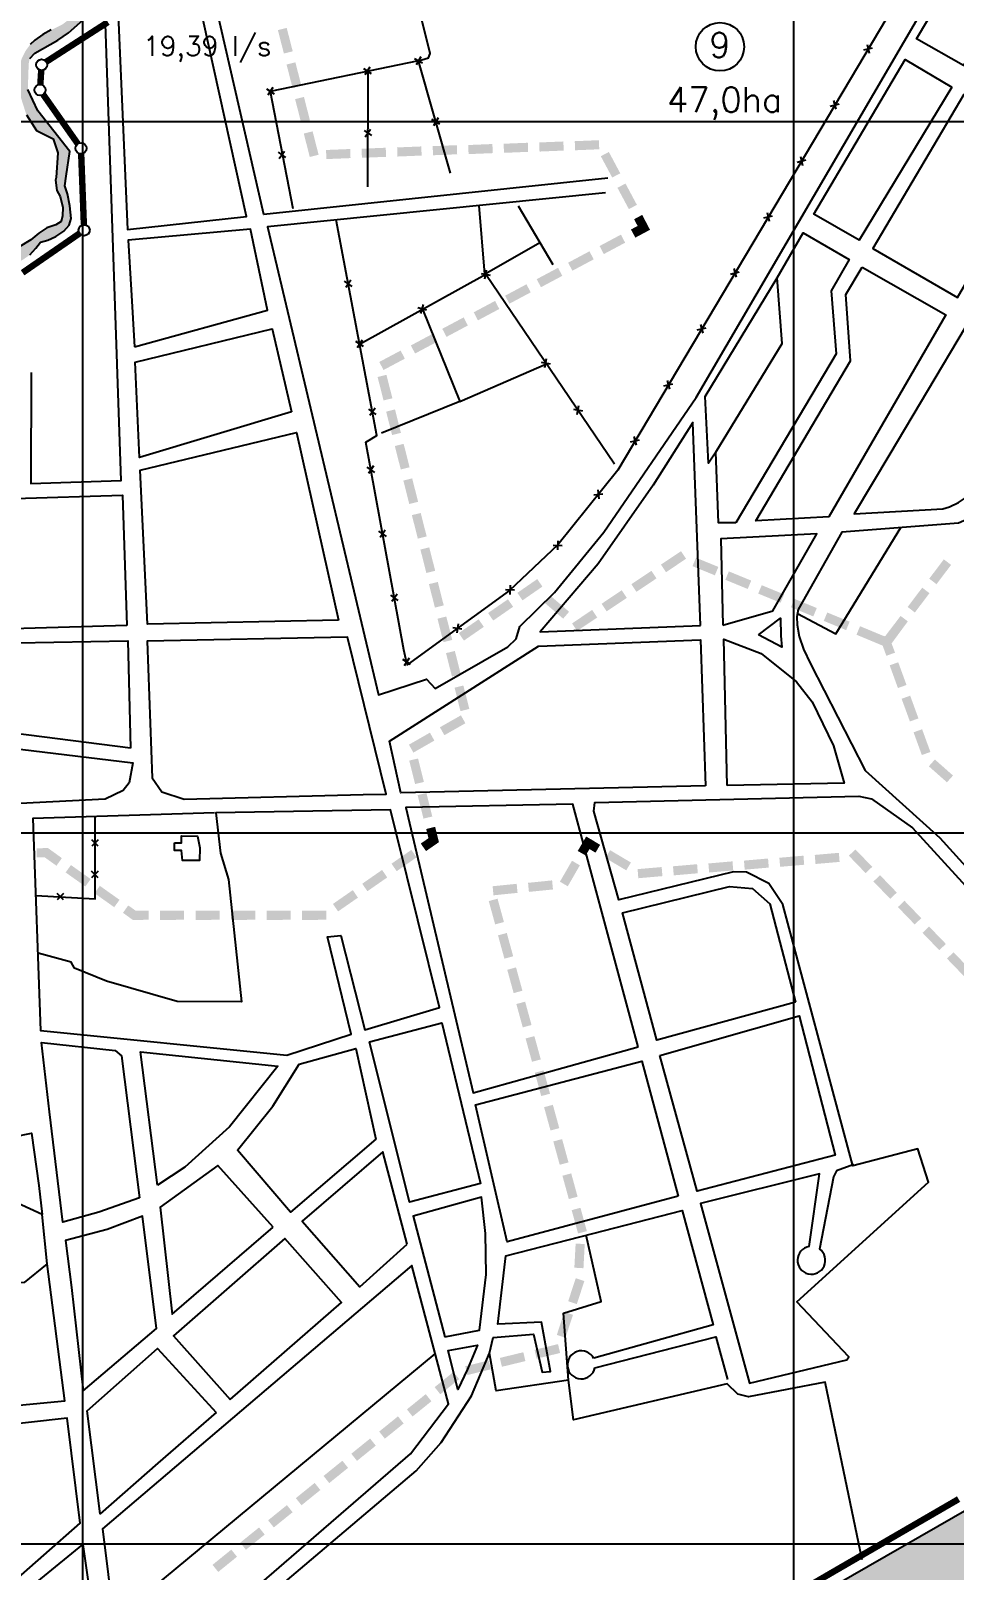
# Model space of a CAD drawing. Extents: x 538220 to 547168, y 7509776 to 7514528.
# Drawn here: x 544964 to 545613, y 7511482 to 7512564 of the extents above; entities that cross this region are included whole.
import ezdxf
from ezdxf.enums import TextEntityAlignment as Align

# ---------------------------------------------------------------- set-up
doc = ezdxf.new("R2010")
doc.units = 0
doc.header["$LTSCALE"] = 50
doc.header["$MEASUREMENT"] = 0
for name, color, linetype in [('ESTACAO', 5, 'CONTINUOUS'), ('HATCH', 4, 'CONTINUOUS'), ('LIMITE', 7, 'CONTINUOUS'), ('LIMITE-BACIA', 3, 'CONTINUOUS'), ('LIMITE-PROJETO', 1, 'CONTINUOUS'), ('MALHA', 9, 'CONTINUOUS'), ('RIO', 4, 'CONTINUOUS'), ('RUA', 7, 'CONTINUOUS'), ('TEXTO', 5, 'CONTINUOUS'), ('TEXTO2', 5, 'CONTINUOUS')]:
    doc.layers.add(name, color=color, linetype=linetype)
doc.styles.get("Standard").update_dxf_attribs({"font": 'ROMANSBR.SHX'})

# ---------------------------------------------------------------- blocks, each defined once
blk = doc.blocks.new('G2')
at = {"layer": 'LIMITE-BACIA'}
blk.add_solid([(-8.5, -3.3), (-8.5, 3.1), (8.5, -3.2), (8.5, 3.2)], dxfattribs=at)
blk = doc.blocks.new('X')
at = {"layer": 'LIMITE'}
for p, q in [((-0.0178, -0.0178), (0.0178, 0.0178)), ((0.0178, -0.0178), (-0.0178, 0.0178))]:
    blk.add_line(p, q, dxfattribs=at)

msp = doc.modelspace()

# ---------------------------------------------------------------- hatches: boundary and pattern name
at = {"layer": 'HATCH'}
msp.add_hatch(color=256, dxfattribs=at).paths.add_polyline_path([(544691.5, 7512361.9), (544704.7, 7512374.4), (544727, 7512396), (544733.4, 7512400.8), (544740.6, 7512404.1), (544750, 7512406.6), (544758.1, 7512407.4), (544767, 7512406.1), (544771.7, 7512404.3), (544776.3, 7512401.3), (544781.4, 7512397.9), (544784.7, 7512393.2), (544790.6, 7512388), (544797.4, 7512383.7), (544805, 7512381.6), (544811.8, 7512381.1), (544820.8, 7512381), (544829.3, 7512382.2), (544834.4, 7512383.9), (544838.7, 7512388.5), (544843, 7512395.7), (544846, 7512402.5), (544849, 7512408), (544851.2, 7512412.6), (544852.1, 7512417.7), (544854.6, 7512421.9), (544858.1, 7512426.1), (544863.6, 7512429.1), (544870.9, 7512430.3), (544877.7, 7512430.2), (544885.3, 7512429.3), (544895.9, 7512428.8), (544904.4, 7512426.6), (544912, 7512425.3), (544919.7, 7512423.5), (544927.3, 7512421.8), (544930.7, 7512419.6), (544932.8, 7512416.2), (544934.9, 7512410.3), (544936.1, 7512404.7), (544938.6, 7512401.7), (544942.9, 7512400.4), (544948.8, 7512400.4), (544954.3, 7512400.8), (544958.2, 7512402.9), (544962.9, 7512406.2), (544967.2, 7512410.9), (544970.6, 7512415.1), (544975.7, 7512416.7), (544981.2, 7512419.2), (544986.8, 7512423), (544990.7, 7512427.2), (544992, 7512431.9), (544991.2, 7512440.8), (544989.6, 7512449.3), (544987.5, 7512454.9), (544988.5, 7512461.5), (544991.1, 7512478.9), (544968.7, 7512507.6), (544961.6, 7512522.5), (544962.2, 7512540.7), (544962.9, 7512544.3), (544966.5, 7512548.1), (544982.6, 7512557.3), (544990.2, 7512562.4), (545000, 7512571.1), (545000, 7512579.9), (544998.6, 7512578.3), (544991.6, 7512572.5), (544985.9, 7512568.3), (544978.1, 7512564.4), (544972.2, 7512561.2), (544966.6, 7512557.2), (544963.2, 7512554.1), (544959.8, 7512549.4), (544957.4, 7512544.5), (544955.8, 7512539.9), (544956.8, 7512516.6), (544960.6, 7512504.7), (544967.8, 7512493.8), (544979.3, 7512487.9), (544982.6, 7512478), (544981.4, 7512460.6), (544981.1, 7512458.7), (544981.9, 7512451.5), (544984.4, 7512447.2), (544986.1, 7512439.6), (544986, 7512433.6), (544985.1, 7512429.8), (544981.3, 7512427.3), (544974.9, 7512425.2), (544969.4, 7512421.5), (544963.8, 7512416.8), (544954.8, 7512411.4), (544949.7, 7512408), (544944.2, 7512407.6), (544940.8, 7512409.4), (544940, 7512411.1), (544940, 7512415.3), (544940, 7512418.7), (544938.8, 7512422.1), (544934.5, 7512424.3), (544929.9, 7512424.7), (544920.5, 7512426.1), (544913.3, 7512429.5), (544903.6, 7512431.3), (544893.4, 7512433.5), (544883.2, 7512435.3), (544873.9, 7512436.2), (544865.8, 7512435.9), (544858.1, 7512433.4), (544851.3, 7512427.9), (544846.6, 7512421.6), (544844, 7512413.9), (544842.6, 7512407.2), (544838.8, 7512401.2), (544830.6, 7512393.7), (544823.8, 7512387.8), (544818.3, 7512386.1), (544812.7, 7512387), (544806.4, 7512388.3), (544800, 7512389.7), (544794.9, 7512392.2), (544789.9, 7512396.1), (544784.4, 7512400.4), (544779.3, 7512404.3), (544773, 7512407.7), (544767, 7512410.3), (544759, 7512411.6), (544751.7, 7512411.7), (544742.8, 7512410.9), (544735.6, 7512409.7), (544725.2, 7512404.8), (544722.9, 7512402.7), (544715.3, 7512395.2), (544706.5, 7512389), (544697, 7512379.6), (544684.2, 7512366.1), (544670.2, 7512350.6), (544657.7, 7512338.6), (544654.6, 7512336.1), (544650.6, 7512333.5), (544647, 7512331.6), (544642.3, 7512329.9), (544636.2, 7512326.8), (544630.6, 7512323), (544626, 7512319.6), (544622, 7512316), (544620.3, 7512313.1), (544620.3, 7512309.4), (544620.5, 7512306), (544622.9, 7512302.6), (544625.8, 7512298.9), (544629, 7512296.7), (544633.6, 7512294.3), (544637.9, 7512292.5), (544641.8, 7512290.1), (544646.1, 7512287.4), (544651.2, 7512283.7), (544659, 7512279), (544665.5, 7512274.8), (544668.6, 7512270.9), (544671.8, 7512265.8), (544674.4, 7512262.1), (544675.6, 7512257), (544675.6, 7512252.9), (544674.6, 7512249.1), (544678.9, 7512244.1), (544679.9, 7512245.5), (544680.9, 7512248.7), (544681.9, 7512254.5), (544681.7, 7512259.1), (544680.5, 7512264.2), (544678.1, 7512268.9), (544674.7, 7512273), (544670.6, 7512277.7), (544665.3, 7512282.1), (544657.1, 7512286.5), (544649.3, 7512291.2), (544643.3, 7512295.2), (544638.4, 7512297.4), (544632.4, 7512299.6), (544627.8, 7512302.1), (544626.3, 7512303.8), (544625.4, 7512307.7), (544626.6, 7512313.3), (544629.4, 7512316.7), (544634.7, 7512321), (544639.9, 7512324.1), (544647.4, 7512327.9), (544657.9, 7512333.2), (544664.5, 7512336.8), (544671.9, 7512341.6), (544679.2, 7512349.6)])
h = msp.add_hatch(color=256, dxfattribs=at)
h.paths.add_polyline_path([(547046.3, 7512040.1), (547033.1, 7512030.7), (547000, 7512014.9), (547000, 7511891.7), (547047, 7511912.5)])
h.paths.add_polyline_path([(547000, 7512000), (546968.7, 7512000), (546959.9, 7511995.8), (546858.7, 7511961.8), (546847.4, 7511959.1), (546838.3, 7511958.6), (546822.2, 7511957.9), (546795.1, 7511966.1), (546767.3, 7511989.7), (546760.5, 7512000), (546623.7, 7512000), (546632, 7511979.3), (546657.4, 7511928.2), (546680, 7511892.4), (546707.3, 7511866.2), (546730.2, 7511854.3), (546769.1, 7511844.6), (546845.5, 7511844), (546896.4, 7511852.6), (546932.8, 7511862.1), (547000, 7511891.7)])
h.paths.add_polyline_path([(546711, 7512114.8), (546666.6, 7512200.4), (546630.3, 7512255.4), (546603.7, 7512283.7), (546562.4, 7512302.1), (546524.3, 7512307.5), (546500, 7512313.3), (546500, 7512174.4), (546504.6, 7512172.8), (546545.1, 7512150.9), (546561.9, 7512134.6), (546580.8, 7512106.9), (546623.7, 7512000), (546760.5, 7512000), (546746.7, 7512020.8)])
h.paths.add_polyline_path([(546500, 7512313.3), (546483.6, 7512317.2), (546426, 7512321.3), (546380.6, 7512312.3), (546326.1, 7512284.9), (546282.6, 7512251.3), (546240.2, 7512193.8), (546234.1, 7512185.5), (546179.5, 7512111.1), (546145.2, 7512045), (546121, 7512009.2), (546116, 7512000), (546233.7, 7512000), (546233.8, 7512000), (546257.7, 7512060.3), (546276.3, 7512096.7), (546314.2, 7512126.3), (546360.4, 7512176.5), (546398.5, 7512194.7), (546429.4, 7512195.7), (546463.5, 7512187.1), (546500, 7512174.4)])
h.paths.add_polyline_path([(546237.8, 7512103.3), (546224.4, 7512077.6), (546219.5, 7512080.2)], flags=16)
h.paths.add_polyline_path([(546203.5, 7511955.9), (546233.7, 7512000), (546116, 7512000), (546085.5, 7511943.7), (546037, 7511882.2), (546000, 7511845), (546000, 7511767.9), (546058.3, 7511767.9), (546074.6, 7511781.7), (546147.6, 7511864.4)])
h.paths.add_polyline_path([(546000, 7511713.1), (546000, 7511845), (545933.7, 7511778.3), (545879.8, 7511739.3), (545878.5, 7511737.8), (545876.4, 7511732.2), (545875, 7511733.9), (545787, 7511635.1), (545755.9, 7511610.9), (545709.7, 7511568.7), (545661.6, 7511533.6), (545625.2, 7511525.9), (545580, 7511500), (545782.6, 7511500), (545833, 7511541.2), (545879.6, 7511585.3), (545924.5, 7511637.6)])
h.paths.add_polyline_path([(545669.9, 7511412.1), (545682.8, 7511425.7), (545745.5, 7511469.8), (545782.6, 7511500), (545580, 7511500), (545500, 7511454.1), (545500, 7511263), (545509.4, 7511271), (545567.6, 7511328.3)])
h.paths.add_polyline_path([(545471.4, 7511238.7), (545500, 7511263), (545500, 7511454.1), (545457.7, 7511429.9), (545390.2, 7511366.5), (545315.3, 7511306.4), (545257.7, 7511284), (545125.1, 7511252.3), (545075.1, 7511232.5), (545000, 7511198), (545000, 7511033.7), (545062, 7511048.1), (545108, 7511066.8), (545187.6, 7511107.8), (545231, 7511134.6), (545313.3, 7511169.7), (545378.5, 7511180), (545392.8, 7511184.7), (545422.4, 7511202.6)])
h.paths.add_polyline_path([(545340.5, 7511267.9), (545338, 7511264.3), (545332, 7511260.3), (545325.7, 7511257), (545315, 7511253.3), (545302.9, 7511249.8), (545294.1, 7511245.5), (545278.7, 7511238.3), (545255.6, 7511227.5), (545236.8, 7511218.5), (545182.7, 7511188.4), (545137.6, 7511173.7), (545107.9, 7511169), (545094.3, 7511168.1), (545072.9, 7511161.7), (545065.7, 7511159.2), (545060.1, 7511158.6), (545056.8, 7511159.3), (545056.9, 7511164.9), (545057.8, 7511168.9), (545060.7, 7511173.6), (545065.7, 7511178), (545078.4, 7511189.2), (545106, 7511201.2), (545174.5, 7511221.9), (545265.4, 7511243.1), (545284.9, 7511249.5), (545302.1, 7511258.3), (545320.8, 7511269.4), (545337.3, 7511274), (545341.5, 7511272.6)], flags=16)
h.paths.add_polyline_path([(545000, 7511198), (544984.3, 7511190.8), (544910.2, 7511150.6), (544864.2, 7511137), (544820.8, 7511118.3), (544695.6, 7511047.2), (544667.5, 7511035.5), (544601.2, 7511017.8), (544571.4, 7511000), (544825.5, 7511000), (544889.9, 7511027.5), (544993.2, 7511032.1), (545000, 7511033.7)])
h.paths.add_polyline_path([(545946, 7511768.7), (546016.9, 7511768.7), (546016.9, 7511789.7), (545946, 7511789.7)], flags=9)
h.paths.add_polyline_path([(546052.6, 7511810.8), (546113.7, 7511871.1), (546083.7, 7511901.5), (546022.6, 7511841.1)], flags=24)
h.paths.add_polyline_path([(545945.8, 7511745.6), (546044.8, 7511745.6), (546044.8, 7511767.6), (545945.8, 7511767.6)], flags=9)
h.paths.add_polyline_path([(545892.4, 7511701.2), (545962.6, 7511701.2), (545962.6, 7511726.1), (545892.4, 7511726.1)], flags=24)
h.paths.add_polyline_path([(545892, 7511726.7), (545926.5, 7511726.7), (545926.5, 7511747.3), (545892, 7511747.3)], flags=24)
h.paths.add_polyline_path([(545824.6, 7511588.4), (545881.3, 7511632.8), (545854.9, 7511666.4), (545798.3, 7511622)], flags=24)
h.paths.add_polyline_path([(545573.9, 7511376.4), (545722.4, 7511487.7), (545691.5, 7511529), (545542.9, 7511417.7)], flags=9)
h.paths.add_polyline_path([(545406.2, 7511246.8), (545471.8, 7511296.9), (545445.9, 7511330.8), (545380.3, 7511280.7)], flags=24)

# ---------------------------------------------------------------- linework, layer by layer
at = {"layer": 'ESTACAO', "const_width": 4.5}
for points in [[(545017.9, 7512569.9), (544974.5, 7512542)], [(544971, 7512536), (544970.4, 7512526)], [(544972.4, 7512519), (544996.7, 7512484.4)], [(544999.1, 7512477.3), (545001, 7512427.5)], [(544998, 7512421.4), (544957.9, 7512393.7)], [(545456.6, 7511439), (545616.1, 7511531.5)]]:
    msp.add_lwpolyline(points, dxfattribs=at)
at = {"layer": 'ESTACAO'}
for centre in [(544971.3, 7512539.9), (544970.2, 7512522.2), (544999, 7512481.2), (545001.2, 7512423.6)]:
    msp.add_circle(centre, 3.89, dxfattribs=at)
at = {"layer": 'LIMITE', "linetype": 'CONTINUOUS'}
for points in [[(545604.5, 7512766.7), (545660.5, 7512732.7), (545376.4, 7512255), (545334.4, 7512202.4), (545300.2, 7512170.4), (545228.4, 7512118.1), (545226.1, 7512128.7), (545199.3, 7512274.7), (545207.1, 7512279.2), (545178.4, 7512430.9)], [(545258.9, 7512463.6), (545236.4, 7512542.6), (545243.4, 7512544.9), (545244.4, 7512547.8), (545226.7, 7512619.5), (545240.1, 7512623.5), (545231.7, 7512654.7)], [(545236.4, 7512542.6), (545132, 7512521.2), (545147.9, 7512438.9)], [(545200.7, 7512454), (545201, 7512535.3)], [(545278.7, 7512441), (545282.8, 7512392.6), (545321.7, 7512414.9)], [(545306.4, 7512440.8), (545330.7, 7512399.5)], [(545194.9, 7512343.6), (545283.6, 7512392.7), (545374.1, 7512259.3)], [(545239.2, 7512368.1), (545265.3, 7512303.2), (545210.4, 7512281)], [(545265.3, 7512303.2), (545326.3, 7512329.7)], [(544967.1, 7511955.9), (545008.9, 7511953.6), (545008.9, 7512011.4)]]:
    msp.add_lwpolyline(points, dxfattribs=at)
at = {"layer": 'LIMITE-BACIA'}
for points in [[(545399.1, 7512423.9), (545393.4, 7512420.9), (545393.6, 7512434.4), (545387.9, 7512431.3)], [(545388.8, 7512418.4), (545385.7, 7512424.1), (545399.1, 7512423.9), (545396.1, 7512429.6)], [(545544.3, 7512139.2), (545546.8, 7512145.2), (545564.5, 7512130.8), (545563.9, 7512138.1)], [(545568.1, 7512131.9), (545565, 7512138.9), (545580.4, 7512148.6), (545575.3, 7512152.4)], [(545560.7, 7512137), (545566.7, 7512139.2), (545565.3, 7512124.4), (545571.4, 7512126.6)], [(545250.7, 7511993.4), (545244.4, 7511991.9), (545248, 7512004.2), (545241.7, 7512002.6)], [(545241.6, 7511987.1), (545237.9, 7511992.4), (545250.7, 7511993.4), (545247, 7511998.7)], [(545354.2, 7511997.3), (545359.8, 7511994.1), (545348.3, 7511987.2), (545353.9, 7511984)], [(545364, 7511991.5), (545360.8, 7511986), (545354.3, 7511997.3), (545351, 7511991.8)], [(544967.8, 7511982.7), (544967.8, 7511989.1), (544984.8, 7511982.7), (544975.8, 7511989.2)], [(544967.9, 7511986.7), (544975.7, 7511989.1), (544981.7, 7511976.8), (544985.5, 7511982.1)], [(545028.5, 7511943.7), (545032.2, 7511948.9), (545035.4, 7511938.7), (545046.1, 7511939)], [(545035.4, 7511938.7), (545029.5, 7511945.2), (545046.5, 7511938.8), (545046.5, 7511945.2)]]:
    msp.add_solid(points, dxfattribs=at)
at = {"layer": 'MALHA'}
for p, q in [((545000, 7514500), (545000, 7511000)), ((545500, 7514500), (545500, 7511000)), ((543000, 7512500), (547000, 7512500)), ((543000, 7512000), (547000, 7512000)), ((543000, 7511500), (547000, 7511500))]:
    msp.add_line(p, q, dxfattribs=at)
at = {"layer": 'RIO', "linetype": 'CONTINUOUS'}
msp.add_line((545625.2, 7511525.9), (545457.7, 7511429.9), dxfattribs=at)
for points in [[(544962.9, 7512544.3), (544966.5, 7512548.1), (544982.6, 7512557.3), (544990.2, 7512562.4), (545000.5, 7512571.6)], [(544978.1, 7512564.4), (544972.2, 7512561.2), (544966.6, 7512557.2), (544963.2, 7512554.1)], [(544962.9, 7512406.2), (544967.2, 7512410.9), (544970.6, 7512415.1), (544975.7, 7512416.7), (544981.2, 7512419.2), (544986.8, 7512423), (544990.7, 7512427.2), (544992, 7512431.9), (544991.2, 7512440.8), (544989.6, 7512449.3), (544987.5, 7512454.9), (544988.5, 7512461.5), (544991.1, 7512478.9), (544968.7, 7512507.6), (544961.6, 7512522.5)], [(544960.6, 7512504.7), (544967.8, 7512493.8), (544979.3, 7512487.9), (544982.6, 7512478), (544981.4, 7512460.6), (544981.1, 7512458.7), (544981.9, 7512451.5), (544984.4, 7512447.2), (544986.1, 7512439.6), (544986, 7512433.6), (544985.1, 7512429.8), (544981.3, 7512427.3), (544974.9, 7512425.2), (544969.4, 7512421.5), (544963.8, 7512416.8), (544954.8, 7512411.4)]]:
    msp.add_lwpolyline(points, dxfattribs=at)
at = {"layer": 'RUA', "linetype": 'CONTINUOUS'}
for points in [[(545369.4, 7512460.2), (545127.5, 7512434.7), (545063.8, 7512712.7), (545065.4, 7512730.6)], [(545367.7, 7512450), (545130.2, 7512426), (545208.1, 7512096.9), (545241.9, 7512107.9), (545248.1, 7512101.5), (545299.1, 7512130.6), (545305.1, 7512136.4), (545307.5, 7512144.9), (545332, 7512168.9), (545366.7, 7512211.4), (545431.5, 7512305.9), (545681.4, 7512733.6)], [(545019.4, 7512583.3), (545025.2, 7512575), (545031.7, 7512424.2), (545115.3, 7512433.2), (545058.4, 7512691.4), (545049.5, 7512695.7), (545044, 7512692.7), (545032, 7512674.4)], [(545703.8, 7512683.1), (545619.6, 7512539.4), (545586.6, 7512558.1), (545671.2, 7512700.1), (545674.6, 7512701.8), (545852.2, 7512599.6), (545694.3, 7512329.7), (545695.1, 7512326.1), (545744.3, 7512297.9), (545760, 7512322.8), (545765.9, 7512350.7)], [(544963.9, 7512323.6), (544963.7, 7512245.6), (545027.3, 7512247.6), (545015.9, 7512575.3), (545013.5, 7512578.5)], [(545649.7, 7512501.5), (545619.8, 7512519.1), (545555.7, 7512410.7), (545615.4, 7512376.4), (545657.6, 7512448.9)], [(545445.3, 7512267.5), (545440.2, 7512259.8), (545438, 7512306.7), (545488.5, 7512390.1)], [(545781.1, 7512349.3), (545773.4, 7512317.7), (545757.1, 7512293.8), (545757, 7512290.3), (545773, 7512279.9), (545765.2, 7512268.3), (545750.7, 7512276.9), (545616.1, 7512217.7), (545534, 7512211.2), (545503.2, 7512156.9), (545502.4, 7512151.7), (545502.6, 7512146.1), (545504.1, 7512137.9), (545507, 7512129), (545511.9, 7512118.7), (545550.3, 7512043.8), (545602.9, 7511996.3), (545775.7, 7511805.8), (545798.1, 7511790), (545812.7, 7511812.6)], [(545502.8, 7512154.2), (545529.8, 7512139.9), (545575.4, 7512214.5)], [(545511, 7511709), (545518.4, 7511760.3), (545434.6, 7511739.3), (545469, 7511613.1), (545537.4, 7511629.4), (545538.9, 7511631.5), (545502.3, 7511670.2), (545595, 7511754.4), (545587.4, 7511777.7), (545541.8, 7511765.7), (545492.4, 7511949.5), (545482.7, 7511964.4), (545467, 7511972.3), (545457.7, 7511972.4), (545377.2, 7511952.8), (545359.7, 7512015.2), (545360.4, 7512021.2), (545545.9, 7512025.6), (545554.8, 7512023.8), (545583.6, 7512003.5), (545778.5, 7511790.4)], [(545092.9, 7512014.1), (544965.1, 7512010), (544970.5, 7511860.9), (545143.8, 7511843.7), (545189, 7511858.4), (545172.4, 7511926.9), (545181.7, 7511927.8), (545198.6, 7511861.5), (545251, 7511877.1), (545220.7, 7511999.9), (545216.6, 7512016.1), (545093.7, 7512014.1), (545097, 7511985.6), (545102.7, 7511967.1), (545111.9, 7511881), (545066.5, 7511881.3), (545016.9, 7511895.7), (544994.5, 7511904.8), (544992, 7511909.1), (544968.9, 7511915.4)], [(545542.5, 7511766.7), (545530.3, 7511762.4), (545528.1, 7511758.1), (545518.3, 7511707.3)], [(545548.4, 7511488.7), (545522.2, 7511613.7), (545468.4, 7511603.4), (545460.8, 7511605.2), (545453.4, 7511612.6), (545345.4, 7511587.3), (545341.9, 7511615.1), (545291, 7511607.7), (545286.2, 7511634.2), (545288.7, 7511645.2), (545317.1, 7511647.4), (545323.2, 7511620.8), (545329.1, 7511621.2), (545322.8, 7511655.9), (545292.1, 7511654.5), (545297.8, 7511702.6), (545359, 7511718.3), (545421.7, 7511734.3), (545443.5, 7511654.1), (545359.5, 7511630.5)], [(545341.9, 7511615.1), (545338.3, 7511662.3), (545364.7, 7511670.5), (545354.2, 7511717.1)], [(544945.7, 7511673.3), (544940.4, 7511596.1), (544987.7, 7511600.6), (544975.3, 7511696.8), (544958.9, 7511683.8), (544944, 7511683.2), (544936.6, 7511666.3)], [(545360.4, 7511623.8), (545445.4, 7511645.6), (545453.5, 7511615.5)], [(544807.7, 7511115.5), (544818.5, 7511193.4), (544838.2, 7511226.3), (544907.3, 7511272.4), (545099.7, 7511437), (545234.7, 7511551.4), (545252.3, 7511571.2), (545273.5, 7511604.2), (545286.2, 7511634.2)], [(545022, 7511446.3), (545248, 7511633.7)], [(544919.8, 7511361.9), (544904.9, 7511380.1), (544893, 7511409.3), (544970.8, 7511475.4), (545000.3, 7511499.7), (545009.4, 7511435.9)]]:
    msp.add_lwpolyline(points, dxfattribs=at)
for points in [[(545611.3, 7512524.2), (545546.2, 7512416.5), (545514.3, 7512435), (545578.6, 7512543.7)], [(545036.7, 7512341.6), (545130.2, 7512367.3), (545118.1, 7512424.3), (545032.2, 7512416.6), (545034.3, 7512381.7)], [(545459.5, 7512217.9), (545447.3, 7512217.8), (545445.3, 7512267.5), (545492, 7512343.9), (545488.5, 7512390.1), (545506.7, 7512421.7), (545539.2, 7512402.9), (545526.5, 7512380.9), (545530.1, 7512336.6)], [(545548.2, 7512397.7), (545607.1, 7512364), (545524.9, 7512222), (545473.6, 7512219.2), (545540.2, 7512331.7), (545536.9, 7512378.5)], [(545147.1, 7512295.9), (545040.1, 7512263.7), (545037.1, 7512330.8), (545133.4, 7512354.2)], [(545620.8, 7512355.2), (545567.7, 7512266.1), (545542.7, 7512224.3), (545605.1, 7512227.8), (545609.8, 7512229.2), (545616.1, 7512232.2), (545620.2, 7512235), (545622.7, 7512237.9), (545650.5, 7512282.6), (545673.9, 7512324.3)], [(545434.5, 7512145.7), (545429.3, 7512288.4), (545401.4, 7512244.4), (545362.7, 7512189), (545321.9, 7512141.2)], [(545180.1, 7512149.4), (545045.7, 7512146.7), (545040.5, 7512255), (545150.6, 7512281.5)], [(545031.2, 7512145.8), (544942.7, 7512143.2), (544952.5, 7512234.9), (545028.2, 7512237.4)], [(545033.8, 7512059.4), (544797.1, 7512089.8), (544797.4, 7512130.8), (545031.8, 7512134.9)], [(545055.8, 7512028.8), (545071.5, 7512023.5), (545197.3, 7512026.8), (545213.6, 7512027), (545186.3, 7512137.6), (545045.6, 7512134.8), (545049, 7512038.5)], [(545438.2, 7512033), (545223.8, 7512028), (545215.8, 7512064.4), (545320.7, 7512131.2), (545434.6, 7512135.6)], [(545453.4, 7512033.3), (545451.1, 7512136.2), (545477.3, 7512125.9), (545502, 7512106.1), (545513.1, 7512092), (545528.2, 7512061.2), (545535.7, 7512034.8)], [(544851.5, 7512028.1), (544803.9, 7512028.4), (544801, 7512030.3), (544798.1, 7512034.6), (544797.5, 7512041.4), (544797.3, 7512061.8), (544797.4, 7512077.9), (545035.4, 7512049.1), (545032.9, 7512035.1), (545028.6, 7512029.6), (545016, 7512023.7), (544873.3, 7512016.4), (544862.5, 7512018.2)], [(545390.7, 7511849.5), (545344.8, 7512020.2), (545227.5, 7512017.7), (545229.9, 7512006.7), (545274.7, 7511817.2)], [(545501.4, 7511880.9), (545403.8, 7511854.1), (545379.8, 7511943.6), (545455, 7511962.3), (545471.2, 7511960.9), (545483.3, 7511950)], [(545406, 7511843.5), (545504, 7511871.2), (545529.2, 7511773.4), (545432.2, 7511748.1)], [(545040.2, 7511743.2), (545011.5, 7511733.2), (544986.3, 7511726.1), (544976.8, 7511803.8), (544971.2, 7511852.5), (545022.9, 7511846.9), (545027.5, 7511843.1)], [(545052.8, 7511752.3), (545040.8, 7511845.9), (545137.4, 7511836), (545103.5, 7511793.3), (545071.9, 7511764.8)], [(545206.4, 7511784.6), (545146.3, 7511733.3), (545109, 7511776.9), (545133.8, 7511807.7), (545152.3, 7511837.4), (545192.2, 7511848.4)], [(545418.9, 7511744.6), (545298.7, 7511712.3), (545276.3, 7511808.6), (545393.3, 7511839.5)], [(544971.6, 7511731.5), (544948.8, 7511742.1), (544930.7, 7511732.5), (544921, 7511716.1), (544879.4, 7511712.1), (544857.5, 7511709.7), (544886.9, 7511773), (544964.2, 7511788.8), (544969.3, 7511751.9)], [(545228.4, 7511710.8), (545211.2, 7511775.7), (545154.5, 7511727), (545195.1, 7511680.7)], [(545134.1, 7511722.7), (545095.2, 7511766.1), (545054.7, 7511736.7), (545063.2, 7511661.6)], [(545000.5, 7511607.6), (545052, 7511651.4), (545042.2, 7511730.4), (545017.3, 7511721), (544988, 7511713.4), (544992.4, 7511680.2)], [(545103.8, 7511601.5), (545182.1, 7511669.8), (545142.2, 7511714.7), (545064.1, 7511646.3)], [(545230.6, 7511563.3), (545257.3, 7511598.5), (545231.7, 7511695.8), (545014, 7511510.7), (545022, 7511446.3), (544919.8, 7511361.9), (544911.6, 7511334), (544896.5, 7511297.8), (544895.1, 7511293.3), (544894.8, 7511285.2), (544896.2, 7511279.3), (544897.5, 7511275.2)], [(545094, 7511592.3), (545053.1, 7511556.7), (545012.4, 7511521.1), (545003.3, 7511593.5), (545052.7, 7511637.5)], [(545270.7, 7511622.9), (545263.9, 7511608.5), (545257.2, 7511636.1), (545277.8, 7511639.8)], [(544905.3, 7511579.1), (544932.6, 7511507.3), (544947.3, 7511469.7), (544998.3, 7511514.7), (544989.2, 7511588.5)]]:
    msp.add_lwpolyline(points, close=True, dxfattribs=at)
at = {"layer": 'RUA'}
for points in [[(545450.3, 7512146), (545485.4, 7512156), (545516.3, 7512210.2), (545448.9, 7512206.7), (545450.3, 7512146)], [(545475.5, 7512139.2), (545490.8, 7512150.9), (545491.2, 7512138.4), (545491.8, 7512130.5), (545475.5, 7512139.2)], [(545064.7, 7511993), (545069.6, 7511992.9), (545069.7, 7511997.8), (545081, 7511997.7), (545082.5, 7511989.4), (545082.4, 7511980.4), (545070.4, 7511980.5), (545069.6, 7511987.4), (545064.7, 7511987.4), (545064.7, 7511993)], [(545201.8, 7511853.1), (545252.7, 7511866.4), (545279.8, 7511753.3), (545229.9, 7511740.3), (545201.8, 7511853.1)], [(545254.9, 7511645.5), (545279.3, 7511650.2), (545283.8, 7511689.4), (545283.4, 7511718.3), (545280.7, 7511743.7), (545232.6, 7511730.4), (545254.9, 7511645.5)], [(544975.3, 7511696.8), (544971.6, 7511731.5)]]:
    msp.add_lwpolyline(points, dxfattribs=at)
for centre, radius, start, end in [((545512.6, 7511699.4), 9.78, 99.4969, 54.339), ((545350.8, 7511625.9), 9.82, 27.6119, 347.7395)]:
    msp.add_arc(centre, radius, start, end, dxfattribs=at)
at = {"layer": 'TEXTO2'}
msp.add_circle((545448.3, 7512552.6), 17, dxfattribs=at)

# ---------------------------------------------------------------- block references
at = {"layer": 'LIMITE', "xscale": 127.2121291432586, "yscale": 127.2121291432586, "zscale": 127.2121291432586}
for p, rotation in [((545552.5, 7512551.1), 239.2555120506486), ((545236.3, 7512542.6), 105.8548639715588), ((545200.4, 7512535.5), 191.6133240665665), ((545132.1, 7512521.3), 191.6133240665665), ((545529, 7512511.7), 239.2555120506486), ((545248.5, 7512499.8), 105.8548639715588), ((545200.7, 7512492), 280.9164995389579), ((545140.2, 7512476.6), 280.9164995389579), ((545505.6, 7512472.3), 239.2555120506486), ((545482.2, 7512433), 239.2555120506486), ((545283.6, 7512392.5), 304.142571958987), ((545458.8, 7512393.6), 239.2555120506486), ((545186.9, 7512385.9), 100.7042559267077), ((545238.9, 7512368.2), 28.94530799810947), ((545435.4, 7512354.3), 239.2555120506486), ((545194.9, 7512343.6), 100.7042559267077), ((545325.8, 7512330.2), 304.142571958987), ((545412, 7512314.9), 239.2555120506486), ((545204, 7512295.9), 100.7042559267077), ((545348.4, 7512297.2), 304.142571958987), ((545388.6, 7512275.5), 239.2555120506486), ((545202.9, 7512255.2), 100.4133226899466), ((545362.7, 7512237.9), 231.4537040824765), ((545211.1, 7512210.1), 100.4133226899466), ((545334.1, 7512202.1), 223.0813494483656), ((545219.4, 7512165.1), 100.4133226899466), ((545300.7, 7512170.8), 223.0813494483656), ((545263.7, 7512143.8), 216.0741989943806), ((545227.9, 7512120.1), 102.0660210626072), ((545008.9, 7511992.8), 89.99233593320284), ((545008.7, 7511970.6), 89.99233593320284), ((544984.5, 7511955), 89.99233593320284)]:
    msp.add_blockref('X', p, dxfattribs=dict(at, rotation=rotation))
at = {"layer": 'LIMITE-PROJETO'}
for p, rotation in [((545142.6, 7512556.8), 104.0452605969288), ((545148.7, 7512532.6), 104.0452605969288), ((545154.7, 7512508.3), 104.0452605969288), ((545160.8, 7512484.1), 104.0452605969288), ((545179.9, 7512477.1), 182.0066139214367), ((545204.9, 7512478), 182.0066139214367), ((545229.9, 7512478.9), 182.0066139214367), ((545254.9, 7512479.8), 182.0066139214367), ((545279.9, 7512480.6), 182.0066139214367), ((545304.8, 7512481.5), 182.0066139214367), ((545329.8, 7512482.4), 182.0066139214367), ((545354.8, 7512483.3), 182.0066139214367), ((545371.3, 7512469.6), 117.8242309891753), ((545383, 7512447.4), 117.8242309891753), ((545372.6, 7512413.7), 27.74275584687325), ((545350.5, 7512402), 27.74275584687325), ((545328.4, 7512390.4), 27.74275584687325), ((545306.2, 7512378.8), 27.74275584687325), ((545284.1, 7512367.1), 27.74275584687325), ((545262, 7512355.5), 27.74275584687325), ((545239.9, 7512343.8), 27.74275584687325), ((545217.7, 7512332.2), 27.74275584687325), ((545212.7, 7512312.9), 103.9116238720015), ((545218.7, 7512288.6), 103.9116238720015), ((545224.8, 7512264.4), 103.9116238720015), ((545230.8, 7512240.1), 103.9116238720015), ((545236.8, 7512215.8), 103.9116238720015), ((545242.8, 7512191.6), 103.9116238720015), ((545415.6, 7512190.6), 33.46660684611819), ((545438.1, 7512187.2), 337.3221954513032), ((545603.1, 7512183.5), 52.59288075665957), ((545248.8, 7512167.3), 103.9116238720015), ((545314.6, 7512170.9), 34.40005588872796), ((545394.8, 7512176.8), 33.46660684611819), ((545461.2, 7512177.6), 337.3221954513032), ((545484.3, 7512167.9), 337.3221954513032), ((545294, 7512156.7), 34.40005588872796), ((545333.7, 7512158.5), 319.0571093534135), ((545373.9, 7512163.1), 33.46660684611819), ((545507.3, 7512158.3), 337.3221954513032), ((545587.9, 7512163.6), 52.59288075665957), ((545353.1, 7512149.3), 33.46660684611819), ((545530.4, 7512148.7), 337.3221954513032), ((545254.8, 7512143), 103.9116238720015), ((545273.4, 7512142.6), 34.40005588872796), ((545260.8, 7512118.8), 103.9116238720015), ((545573.6, 7512110.8), 289.6560798218138), ((545266.8, 7512094.5), 103.9116238720015), ((545582, 7512087.3), 289.6560798218138), ((545260.3, 7512075.6), 29.34137799332781), ((545238.5, 7512063.4), 29.34137799332781), ((545590.4, 7512063.7), 289.6560798218138), ((545234.9, 7512043.2), 103.6582371913589), ((545603.7, 7512043.5), 318.1795391147674), ((545240.8, 7512018.9), 103.6582371913589), ((545226.1, 7511980.5), 34.44938103276318), ((545342.8, 7511971.3), 239.726893071139), ((545376.7, 7511980.6), 149.0531614121786), ((545448.9, 7511975.9), 184.6075812857266), ((545473.9, 7511977.9), 184.6075812857266), ((545498.8, 7511979.9), 184.6075812857266), ((545523.7, 7511981.9), 184.6075812857266), ((545547.1, 7511979.9), 133.6543134621219), ((544997, 7511969.8), 324.264270641684), ((545205.5, 7511966.4), 34.44938103276318), ((545399.1, 7511971.9), 184.6075812857266), ((545424, 7511973.9), 184.6075812857266), ((545564.4, 7511961.8), 133.6543134621219), ((545017.3, 7511955.2), 324.264270641684), ((545184.9, 7511952.2), 34.44938103276318), ((545297.2, 7511960), 185.4367114836068), ((545322.1, 7511962.4), 185.4367114836068), ((545291.1, 7511944.6), 285.0145035775088), ((545581.6, 7511943.8), 133.6543134621219), ((545297.6, 7511920.5), 285.0145035775088), ((545598.9, 7511925.7), 133.6543134621219), ((545616.1, 7511907.6), 133.6543134621219), ((545304.1, 7511896.3), 285.0145035775088), ((545310.5, 7511872.2), 285.0145035775088), ((545317, 7511848), 285.0145035775088), ((545323.5, 7511823.9), 285.0145035775088), ((545330, 7511799.7), 285.0145035775088), ((545336.5, 7511775.6), 285.0145035775088), ((545342.9, 7511751.5), 285.0145035775088), ((545349.4, 7511727.3), 285.0145035775088), ((545349.6, 7511702.5), 266.6313135395383), ((545347.3, 7511677.7), 251.553543046496), ((545339.3, 7511654), 251.553543046496), ((545302.5, 7511629.6), 193.2872468443589), ((545326.9, 7511635.3), 193.2872468443589), ((545278.2, 7511623.8), 193.2872468443589), ((545256.3, 7511613), 218.6312466542723), ((545236.8, 7511597.4), 218.6312466542723), ((545217.3, 7511581.8), 218.6312466542723), ((545197.7, 7511566.2), 218.6312466542723), ((545178.2, 7511550.6), 218.6312466542723), ((545158.7, 7511535), 218.6312466542723), ((545139.2, 7511519.4), 218.6312466542723), ((545119.6, 7511503.7), 218.6312466542723), ((545100.1, 7511488.1), 218.6312466542723)]:
    msp.add_blockref('G2', p, dxfattribs=dict(at, rotation=rotation))
for p in [(545063, 7511942), (545088, 7511942), (545113, 7511942), (545138, 7511942), (545163, 7511942)]:
    msp.add_blockref('G2', p, dxfattribs=at)

# ---------------------------------------------------------------- texts
at = {"layer": 'TEXTO'}
msp.add_text('19,39 l/s', height=13.75, dxfattribs=at).set_placement((545042.6, 7512546.2))
at = {"layer": 'TEXTO2'}
msp.add_text('9', height=17.5, dxfattribs=at).set_placement((545448.2, 7512545.1), align=Align.CENTER)
msp.add_text('47,0ha', height=17.5, dxfattribs=at).set_placement((545411.1, 7512506.6))

doc.saveas('drawing.dxf')
